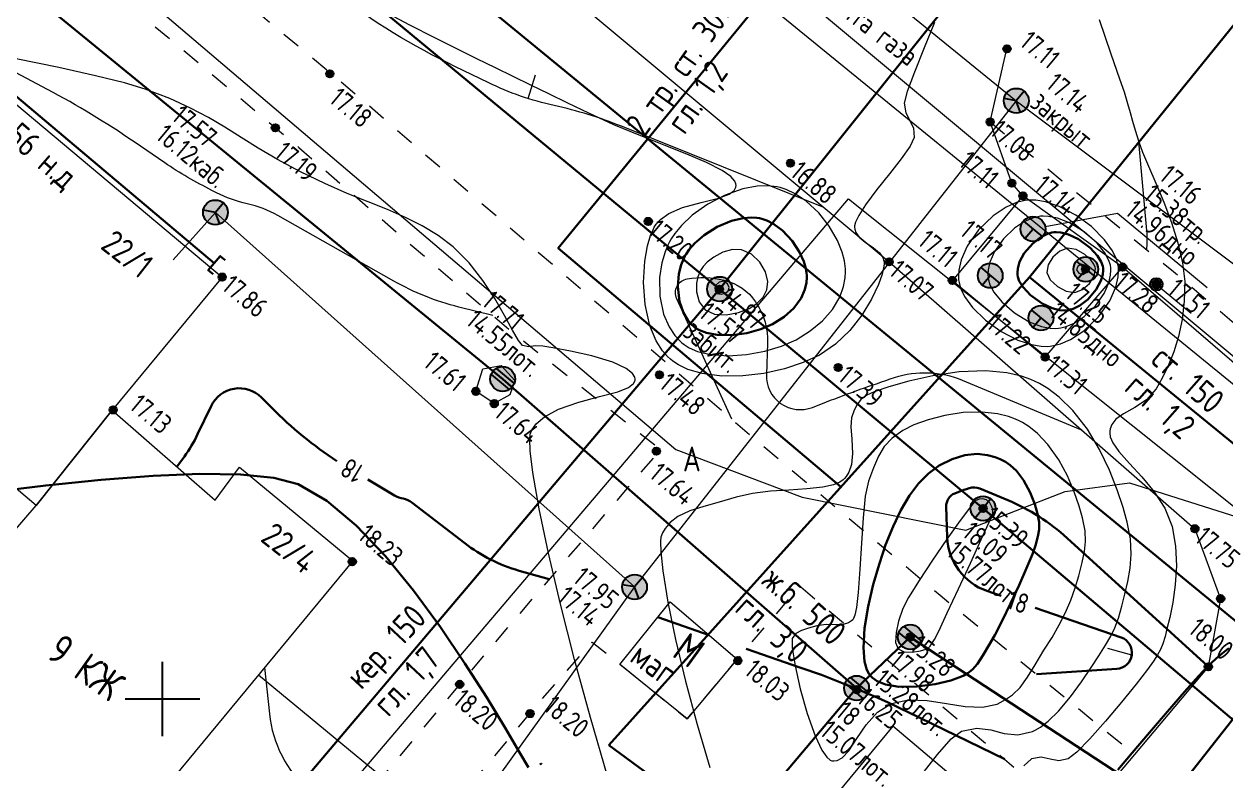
# Model space of a CAD drawing. Header units: metres. Extents: x 2491 to 4492, y 1184 to 2058.
# Drawn here: x 2736.45 to 2784.88, y 1753.64 to 1783.46 of the extents above; entities that cross this region are included whole.
import ezdxf
from ezdxf.enums import TextEntityAlignment as Align

# ---------------------------------------------------------------- set-up
doc = ezdxf.new("R2010")
doc.units = ezdxf.units.M
doc.linetypes.add('g5_01_5x1_5', pattern=[1.5, 0.75, -0.75])
for name, color, linetype, transparency in [('02_Сетка', 7, 'Continuous', 0.6), ('03_Здания и строения', 7, 'Continuous', 0.6), ('06_Инженерно-технические сооружения', 7, 'Continuous', 0.6), ('07_Объекты электропередачи', 7, 'Continuous', 0.6), ('10_Границы покрытий и угодий', 7, 'Continuous', 0.6), ('19_Горизонтали', 7, 'Continuous', 0.6), ('30_Канализация', 7, 'Continuous', 0.6), ('31_Водопровод', 7, 'Continuous', 0.6), ('32_Теплосеть', 7, 'Continuous', 0.6), ('33_Газопровод', 7, 'Continuous', 0.6), ('35_Телефон', 7, 'Continuous', 0.6), ('37_Кабель низкого напряжения', 7, 'Continuous', 0.6), ('38_Кабели высокого напряжения', 7, 'Continuous', 0.6), ('44_Крышки колодцев', 7, 'Continuous', 0.6), ('61_Отметки высоты поверхности', 7, 'Continuous', 0.6)]:
    doc.layers.add(name, color=color, linetype=linetype, transparency=transparency)
doc.layers.add('Сети_Горизонтали.Вспомогательные', color=1, linetype='Continuous', lineweight=9)
doc.layers.add('Сети_Горизонтали.Основные', color=1, linetype='Continuous', lineweight=30)
doc.styles.add('LIKE11', font='GOST_0.TTF')
doc.styles.add('LIKE14', font='GOST_0.TTF')
doc.styles.add('LIKE17', font='GOST_0.TTF')
doc.styles.add('LIKE32', font='GOST_0.TTF')
doc.styles.add('LIKE36', font='GOST_0.TTF')
doc.styles.add('Line_GUGK', font='GOST_0.TTF')
doc.styles.add('pragmai.shx', font='GOST_0.TTF')
doc.linetypes.add('g5_119_1', pattern='A,4,-1,[31,GUGK_2005.shx,S=0.1,R=0,X=0,Y=0],0.35,[31,GUGK_2005.shx,S=0.08,R=0,X=0,Y=0],3.3,[31,GUGK_2005.shx,S=0.08,R=180,X=0,Y=0],0.35,[31,GUGK_2005.shx,S=0.1,R=180,X=0,Y=0],-1', length=10)
doc.linetypes.add('g5_119_3', pattern='A,4,-1,[31,GUGK_2005.shx,S=0.1,R=0,X=0,Y=0],4,[31,GUGK_2005.shx,S=0.1,R=180,X=0,Y=0],-1', length=10)
doc.linetypes.add('g5_121_g', pattern='A,4,-0.4,["Г",Line_GUGK,S=1,R=0,X=0,Y=-0.5],-1.2,12', length=17.6)
doc.linetypes.add('g5_122_k', pattern='A,1,-1,1.5,-0.4,["К",Line_GUGK,S=1,R=0,X=0,Y=-0.5],-1.5,1.5,-1,4,-1,4,-1,3', length=20.9)
doc.linetypes.add('g5_122_kl', pattern='A,1,-1,1.5,-0.4,["Кл",Line_GUGK,S=1,R=0,X=0,Y=-0.5],-2.4,1.5,-1,4,-1,4,-1,3', length=21.8)
doc.linetypes.add('g5_122_t', pattern='A,1,-1,1.5,-0.4,["Т",Line_GUGK,S=1,R=0,X=0,Y=-0.5],-1.5,1.5,-1,4,-1,4,-1,3', length=20.9)
doc.linetypes.add('g5_122_v', pattern='A,1,-1,1.5,-0.4,["В",Line_GUGK,S=1,R=0,X=0,Y=-0.5],-1.5,1.5,-1,4,-1,4,-1,3', length=20.9)
doc.linetypes.add('g5_133_t', pattern='A,2,[27,GUGK_2005.shx,S=0.4,R=0,X=0,Y=0],2,-1,2,[27,GUGK_2005.shx,S=0.4,R=0,X=0,Y=0],2,-1,2,[27,GUGK_2005.shx,S=0.4,R=0,X=0,Y=0],2,-0.1,["V",Line_GUGK,S=1,R=0,X=0,Y=-0.5],-1', length=15.1)

# ---------------------------------------------------------------- blocks, each defined once
blk = doc.blocks.new('g5_012')
at = {"color": 92}
for points in [[(0, -1.5), (0, 1.5)], [(-1.5, 0), (1.5, 0)]]:
    blk.add_lwpolyline(points, dxfattribs=at)
blk = doc.blocks.new('g5_330')
blk.add_hatch(color=0).paths.add_polyline_path([(0.15, 0, 1), (-0.15, 0, 1)])
at = {"color": 0}
blk.add_circle((0, 0), 0.15, dxfattribs=at)
blk = doc.blocks.new('g5_117t')
h = blk.add_hatch(color=255)
h.paths.add_polyline_path([(-0.038, -0.038), (-0.461, -0.038, 0.367426), (-0.038, -0.461)])
h.paths.add_polyline_path([(0.037, -0.461, 0.367426), (0.461, -0.038), (0.037, -0.038)])
h.paths.add_polyline_path([(0.461, 0.037, 0.921954), (-0.461, 0.037)])
at = {"color": 0}
for points in [[(-0.5, 0), (0.5, 0)], [(0, -0.5), (0, 0)]]:
    blk.add_lwpolyline(points, dxfattribs=at)
blk.add_circle((0, 0), 0.5, dxfattribs=at)
blk = doc.blocks.new('g5_117sv')
h = blk.add_hatch(color=255)
h.paths.add_polyline_path([(-0.038, 0.461, 0.390634), (-0.463, 0, 0.11106), (-0.418, -0.198), (-0.038, 0.022)])
h.paths.add_polyline_path([(0.037, 0.022), (0.418, -0.198, 0.11106), (0.463, 0, 0.390634), (0.037, 0.461)])
h.paths.add_polyline_path([(-0.38, -0.263, 0.524447), (0.38, -0.263), (0, -0.043)])
at = {"color": 0}
for points in [[(0, 0.5), (0, 0)], [(0, 0), (-0.433, -0.25)], [(0.433, -0.25), (0, 0)]]:
    blk.add_lwpolyline(points, dxfattribs=at)
blk.add_circle((0, 0), 0.5, dxfattribs=at)
blk = doc.blocks.new('g5_106_1a')
h = blk.add_hatch(color=255)
edge = h.paths.add_edge_path()
edge.add_arc((0, 0), 0.212, 0, 360)
at = {"color": 0}
blk.add_circle((0, 0), 0.25, dxfattribs=at)
blk = doc.blocks.new('g5_117kl')
h = blk.add_hatch(color=255)
h.paths.add_polyline_path([(0.418, 0.198, 0.633652), (-0.418, 0.198)])
h.paths.add_polyline_path([(-0.446, 0.122, 0.067116), (-0.463, 0, 0.067116), (-0.446, -0.122), (0.446, -0.122, 0.067116), (0.463, 0, 0.067116), (0.446, 0.122)])
h.paths.add_polyline_path([(-0.418, -0.198, 0.633652), (0.418, -0.198)])
at = {"color": 0}
for p, q in [((-0.474, 0.16), (0.474, 0.16)), ((-0.474, -0.16), (0.474, -0.16))]:
    blk.add_line(p, q, dxfattribs=at)
blk.add_circle((0, 0), 0.5, dxfattribs=at)
blk = doc.blocks.new('g5_117kb')
h = blk.add_hatch(color=255)
h.paths.add_polyline_path([(0.037, 0.037), (0.461, 0.037, 0.367426), (0.037, 0.461)])
h.paths.add_polyline_path([(-0.038, 0.461, 0.367426), (-0.461, 0.037), (-0.038, 0.037)])
h.paths.add_polyline_path([(-0.038, -0.038), (-0.461, -0.038, 0.367426), (-0.038, -0.461)])
h.paths.add_polyline_path([(0.037, -0.461, 0.367426), (0.461, -0.038), (0.037, -0.038)])
at = {"color": 0}
for points in [[(0, 0.5), (0, -0.5)], [(-0.5, 0), (0.5, 0)]]:
    blk.add_lwpolyline(points, dxfattribs=at)
blk.add_circle((0, 0), 0.5, dxfattribs=at)
blk = doc.blocks.new('g5_121_7a')
at = {"color": 0, "lineweight": 30}
blk.add_lwpolyline([(0.25, 0.375), (0, 0.375), (0, -0.375), (0.25, -0.375)], dxfattribs=at)
blk = doc.blocks.new('g_scratch')
at = {"color": 0, "linetype": 'ByBlock', "lineweight": 15}
blk.add_line((0, 0), (1, 0), dxfattribs=at)

msp = doc.modelspace()

# ---------------------------------------------------------------- linework, layer by layer
at = {"color": 7, "linetype": 'Continuous', "lineweight": 5, "flags": 128}
msp.add_lwpolyline([(2784.113, 1772.838), (2780.503, 1775.822), (2777.591, 1775.292)], dxfattribs=at)
at = {"layer": '03_Здания и строения', "color": 7, "linetype": 'Continuous', "lineweight": 20, "flags": 128}
for points in [[(2704.441, 1791.67), (2711.926, 1800.561), (2744.432, 1773.266), (2739.996, 1767.897), (2736.946, 1764.061), (2704.441, 1791.67)], [(2739.996, 1767.897), (2744.157, 1764.27), (2745.133, 1765.61), (2749.7, 1761.829), (2737.32, 1746.849), (2728.429, 1754.167), (2736.946, 1764.061), (2739.996, 1767.897)], [(2765.189, 1757.861), (2763.171, 1755.468), (2760.461, 1757.659), (2762.48, 1760.182), (2765.189, 1757.861)]]:
    msp.add_lwpolyline(points, dxfattribs=at)
at = {"layer": '06_Инженерно-технические сооружения', "color": 7, "linetype": 'Continuous', "lineweight": 20, "flags": 128}
for points in [[(2776.696, 1776.54), (2773.853, 1773.132), (2777.592, 1770.042), (2780.714, 1773.671), (2776.696, 1776.54)], [(2754.656, 1768.663), (2754.937, 1769.575), (2755.679, 1769.699), (2756.225, 1769.099), (2756.018, 1768.518), (2755.396, 1768.166), (2754.656, 1768.663)]]:
    msp.add_lwpolyline(points, dxfattribs=at)
at = {"layer": '10_Границы покрытий и угодий', "color": 7, "linetype": 'Continuous', "lineweight": 20, "flags": 128}
for points in [[(2714.275, 1811.62), (2717.099, 1813.544), (2720.602, 1814.578), (2723.466, 1813.42), (2725.39, 1812.176), (2734.261, 1804.77), (2735.875, 1803.423), (2736.432, 1802.958), (2755.024, 1787.464), (2771.305, 1773.878), (2783.625, 1763.124), (2784.661, 1760.305), (2784.164, 1757.561), (2781.194, 1754.026), (2780.049, 1752.663), (2778.919, 1751.331), (2760.454, 1729.571)], [(2820.74, 1777.268), (2815.69, 1771.236), (2811.555, 1766.241), (2806.921, 1760.68), (2803.939, 1758.175), (2801.758, 1757.74), (2799.548, 1758.049), (2797.566, 1759.174), (2780.714, 1773.671), (2776.696, 1776.54), (2776.25, 1777.05), (2775.374, 1779.52), (2776.054, 1782.464)]]:
    msp.add_lwpolyline(points, dxfattribs=at)
at = {"layer": '10_Границы покрытий и угодий', "color": 7, "linetype": 'g5_01_5x1_5', "lineweight": 20, "flags": 128}
for points in [[(2699.588, 1789.851), (2698.454, 1790.988), (2713.516, 1807.784), (2721.138, 1800.797), (2729.916, 1793.229), (2738.392, 1786.18), (2747.528, 1778.483), (2755.993, 1771.153), (2762.09, 1766.32), (2755.085, 1758.147), (2742.131, 1742.663), (2737.32, 1746.849)], [(2735.875, 1803.423), (2730.44, 1797.005), (2739.353, 1789.381), (2749.5, 1780.909), (2757.777, 1773.748), (2765.764, 1766.854), (2773.356, 1760.444), (2781.194, 1754.026)], [(2775.374, 1779.52), (2782.759, 1773.49), (2789.895, 1767.436), (2797.968, 1760.953), (2799.227, 1760.199), (2801.133, 1759.737), (2803.036, 1759.78), (2804.506, 1760.364), (2806.149, 1762.072), (2807.49, 1763.629), (2812.232, 1769.532)], [(2758.17, 1728.812), (2744.037, 1740.332), (2757.29, 1756.218), (2759.337, 1758.553), (2760.461, 1757.659), (2763.171, 1755.468), (2765.189, 1757.861), (2767.718, 1760.81), (2778.919, 1751.331)]]:
    msp.add_lwpolyline(points, dxfattribs=at)
at = {"layer": '19_Горизонтали', "color": 32, "linetype": 'Continuous', "lineweight": 20, "flags": 128}
for points, elevation in [([(2768.678, 1776.07), (2760.522, 1779.342, 0.041157), (2757.814, 1780.177), (2757.814, 1780.177, -0.058853), (2755.146, 1781.104), (2753.841, 1781.738, -0.048156), (2748.959, 1784.719), (2746.799, 1786.343, 0.176344), (2743.695, 1787.288), (2741.971, 1787.195)], 17), ([(2755.344, 1771.715), (2753.964, 1772.059, -0.067753), (2751.346, 1773.105), (2746.681, 1775.748, 0.07518), (2745.448, 1776.22), (2745.448, 1776.22, -0.064383), (2744.202, 1776.666), (2744.016, 1776.761, -0.012392), (2743.051, 1777.285), (2743.051, 1777.285, -0.01963), (2742.121, 1777.869), (2740.888, 1778.714, 0.028265), (2737.395, 1780.827), (2732.057, 1783.657)], 17.5), ([(2781.69, 1774.363), (2781.703, 1774.625, 0.035012), (2781.691, 1775.149), (2781.36, 1778.718)], 17.5), ([(2764.963, 1767.546), (2762.748, 1772.396, -0.494524), (2763.175, 1773.197), (2763.175, 1773.197, -0.100009), (2764.639, 1773.142), (2764.692, 1773.129, -0.189213), (2765.915, 1772.274), (2765.955, 1772.212, -0.156692), (2766.409, 1770.608), (2766.363, 1769.334, 0.538236), (2768.214, 1768.016), (2768.779, 1768.234, -0.01238), (2771.522, 1769.217), (2771.522, 1769.217, -0.180742), (2774.25, 1769.112), (2779.077, 1767.094)], 17.5), ([(2746.144, 1757.526), (2746.337, 1755.665, 0.189734), (2747.94, 1752.573), (2749.375, 1751.322)], 18.5)]:
    msp.add_lwpolyline(points, format="xyb", dxfattribs=dict(at, elevation=elevation))
at = {"layer": '19_Горизонтали', "color": 32, "linetype": 'Continuous', "lineweight": 20, "elevation": 17.5, "flags": 128}
msp.add_lwpolyline([(2783.479, 1771.793), (2781.99, 1773.017)], dxfattribs=at)
at = {"layer": '19_Горизонтали', "color": 32, "linetype": 'Continuous', "lineweight": 30, "elevation": 18, "flags": 128}
for points in [[(2742.608, 1765.62), (2742.915, 1766.04, 0.04592), (2743.446, 1766.93), (2743.991, 1768.07, -0.518775), (2746.016, 1768.413), (2746.431, 1767.995, 0.052602), (2749.058, 1765.853, 0.052602)], [(2750.297, 1765.104), (2751.379, 1764.469, 0.084912), (2751.732, 1764.336), (2751.732, 1764.336, -0.116627), (2752.072, 1764.183), (2754.205, 1762.541, 0.094357), (2756.401, 1761.432), (2757.604, 1761.087)], [(2784.172, 1757.607), (2784.167, 1757.595, -0.511721), (2784.152, 1757.592), (2778.48, 1762.747, 0.085659), (2776.081, 1764.275), (2774.959, 1764.744, 0.180742), (2774.535, 1764.76), (2774.535, 1764.76, 0.012381), (2774.109, 1764.608), (2773.956, 1764.549, 0.319525), (2773.606, 1764.018), (2773.649, 1762.78, 0.309868), (2775.246, 1760.617), (2775.824, 1760.417)], [(2777.192, 1759.943), (2780.651, 1758.743, -0.818691), (2780.478, 1757.473), (2777.237, 1757.266)], [(2765.55, 1758.281), (2767.754, 1757.524, -0.030858), (2772.052, 1755.743), (2775.961, 1753.834)]]:
    msp.add_lwpolyline(points, format="xyb", dxfattribs=at)
msp.add_lwpolyline([(2761.98, 1759.557), (2764.056, 1758.832)], dxfattribs=at)
at = {"layer": '30_Канализация', "color": 12, "linetype": 'g5_122_k', "lineweight": 30, "flags": 128}
for points in [[(2743.888, 1789.809), (2764.476, 1772.782), (2783.276, 1796.282)], [(2737.757, 1741.009), (2743.686, 1748.206), (2764.476, 1772.782)], [(2764.476, 1772.782), (2775.089, 1763.94), (2793.718, 1748.179)]]:
    msp.add_lwpolyline(points, dxfattribs=at)
at = {"layer": '30_Канализация', "color": 42, "linetype": 'g5_122_kl', "lineweight": 30, "flags": 128}
for points in [[(2726.073, 1794.174), (2732.922, 1787.797), (2755.736, 1769.157), (2769.994, 1756.701), (2772.155, 1758.76), (2795.25, 1743.626), (2814.979, 1765.771), (2820.807, 1773.773), (2824.585, 1778.369)], [(2741.161, 1722.506), (2769.994, 1756.701)]]:
    msp.add_lwpolyline(points, dxfattribs=at)
at = {"layer": '31_Водопровод', "color": 94, "linetype": 'g5_122_v', "lineweight": 30, "flags": 128}
for points in [[(2737.541, 1798.574), (2787.082, 1757.912), (2795.798, 1768.466)], [(2736.852, 1742.862), (2760.797, 1724.454), (2787.082, 1757.912), (2824.086, 1727.743)]]:
    msp.add_lwpolyline(points, dxfattribs=at)
at = {"layer": '32_Теплосеть', "color": 5, "linetype": 'g5_122_t', "lineweight": 30, "flags": 128}
for points in [[(2769.36, 1764.807), (2757.973, 1774.436), (2770.327, 1789.519)], [(2786.118, 1784.582), (2776.955, 1773.257), (2760.01, 1754.403)], [(2776.955, 1773.257), (2789.958, 1762.65), (2795.087, 1769.253)], [(2760.01, 1754.403), (2769.815, 1747.189), (2778.863, 1740.114), (2775.237, 1735.389), (2780.682, 1731.286)]]:
    msp.add_lwpolyline(points, dxfattribs=at)
at = {"layer": '33_Газопровод', "color": 132, "linetype": 'g5_121_g', "lineweight": 30, "flags": 128}
msp.add_lwpolyline([(2712.557, 1800.437), (2744.117, 1773.828)], dxfattribs=at)
at = {"layer": '35_Телефон', "color": 6, "linetype": 'g5_133_t', "lineweight": 20, "flags": 128}
for points in [[(2753.139, 1799.328), (2776.428, 1780.372), (2761.047, 1760.776), (2744.165, 1775.872), (2742.455, 1773.963)], [(2776.428, 1780.372), (2801.634, 1761.456), (2806.416, 1761.238), (2816.677, 1773.758)], [(2761.047, 1760.776), (2743.138, 1735.814)]]:
    msp.add_lwpolyline(points, dxfattribs=at)
at = {"layer": '37_Кабель низкого напряжения', "color": 1, "linetype": 'g5_119_3', "lineweight": 20, "flags": 128}
for points in [[(2766.351, 1810.813), (2756.966, 1799.222), (2764.085, 1794.256), (2760.966, 1790.272), (2794.232, 1762.533), (2797.981, 1766.641)], [(2766.131, 1793.301), (2761.928, 1787.913), (2802.731, 1754.625), (2820.2, 1740.807)], [(2788.359, 1740.879), (2771.454, 1755.174), (2762.096, 1743.838), (2745.896, 1757.226)]]:
    msp.add_lwpolyline(points, dxfattribs=at)
at = {"layer": '38_Кабели высокого напряжения', "color": 1, "linetype": 'g5_119_1', "lineweight": 20, "flags": 128}
for points in [[(2698.913, 1803.596), (2702.304, 1803.692), (2707.086, 1805.81), (2711.33, 1806.604), (2717.48, 1804.803), (2762.71, 1766.322), (2767.796, 1764.394), (2774.393, 1763.071), (2778.401, 1764.621), (2780.991, 1764.98), (2785.604, 1763.505), (2823.33, 1732.825), (2825.582, 1735.453)], [(2741.551, 1730.113), (2743.78, 1732.574), (2743.594, 1734.709), (2738.347, 1739.538), (2769.667, 1776.417), (2823.278, 1733.604), (2825.341, 1736.066)]]:
    msp.add_lwpolyline(points, dxfattribs=at)
at = {"layer": 'Сети_Горизонтали.Вспомогательные', "color": 42, "linetype": 'Continuous', "lineweight": 9, "flags": 128}
for points, elevation in [([(2773.138, 1783.529), (2772.714, 1782.499), (2772.324, 1781.527), (2772.036, 1780.744), (2771.917, 1780.28), (2771.981, 1779.886), (2772.139, 1779.571), (2772.284, 1779.262), (2772.311, 1778.887), (2772.148, 1778.54), (2771.789, 1778.035), (2771.317, 1777.432), (2770.811, 1776.793), (2770.354, 1776.18), (2770.078, 1775.749), (2769.95, 1775.481), (2769.912, 1775.336), (2769.909, 1775.275), (2769.919, 1775.198), (2769.965, 1775.059), (2770.093, 1774.879), (2770.335, 1774.675), (2770.679, 1774.441), (2770.92, 1774.239), (2771.046, 1774.06), (2771.091, 1773.921), (2771.1, 1773.845), (2771.099, 1773.785), (2771.084, 1773.643), (2771.023, 1773.384), (2770.875, 1772.968), (2770.589, 1772.371), (2770.2, 1771.735), (2769.717, 1771.114), (2769.149, 1770.557), (2768.505, 1770.116), (2767.846, 1769.817), (2767.085, 1769.569), (2766.258, 1769.387), (2765.405, 1769.285), (2764.564, 1769.277), (2763.772, 1769.377), (2763.201, 1769.545), (2762.822, 1769.726), (2762.597, 1769.875), (2762.493, 1769.958), (2762.382, 1770.061), (2762.181, 1770.292), (2761.926, 1770.693), (2761.671, 1771.308), (2761.48, 1772.161), (2761.415, 1773.048), (2761.464, 1773.905), (2761.576, 1774.527), (2761.696, 1774.936), (2761.793, 1775.172), (2761.845, 1775.278), (2761.915, 1775.392), (2762.091, 1775.593), (2762.431, 1775.835), (2762.982, 1776.07), (2763.732, 1776.274), (2764.428, 1776.443), (2764.859, 1776.601), (2765.065, 1776.756), (2765.131, 1776.886), (2765.139, 1776.96), (2765.132, 1777.018), (2765.084, 1777.136), (2764.927, 1777.315), (2764.579, 1777.56), (2763.953, 1777.881), (2763.156, 1778.221), (2762.237, 1778.586), (2761.241, 1778.979), (2760.214, 1779.406), (2759.202, 1779.871), (2758.366, 1780.28), (2757.596, 1780.653), (2756.869, 1781.003), (2756.159, 1781.346), (2755.442, 1781.693), (2754.692, 1782.06), (2753.885, 1782.46), (2752.997, 1782.906), (2752.001, 1783.412), (2751.138, 1783.876)], 17), ([(2779.761, 1783.651), (2780.243, 1782.265), (2780.593, 1781.256), (2780.769, 1780.733), (2780.907, 1780.266), (2781.014, 1779.894), (2781.11, 1779.555), (2781.218, 1779.184), (2781.36, 1778.718), (2781.517, 1778.299), (2781.758, 1777.731), (2782.053, 1777.048), (2782.369, 1776.284), (2782.675, 1775.472), (2782.939, 1774.646), (2783.129, 1773.841), (2783.213, 1773.089), (2783.197, 1772.298), (2783.109, 1771.56), (2782.963, 1770.878), (2782.772, 1770.254), (2782.55, 1769.692), (2782.311, 1769.194), (2782.069, 1768.764), (2781.67, 1768.313), (2781.199, 1768.009), (2780.741, 1767.758), (2780.44, 1767.536), (2780.28, 1767.325), (2780.215, 1767.153), (2780.197, 1767.055), (2780.194, 1766.982), (2780.217, 1766.829), (2780.321, 1766.587), (2780.565, 1766.238), (2780.991, 1765.755), (2781.486, 1765.216), (2781.984, 1764.615), (2782.413, 1763.949), (2782.708, 1763.212), (2782.848, 1762.422), (2782.88, 1761.626), (2782.832, 1760.859), (2782.734, 1760.155), (2782.613, 1759.552), (2782.5, 1759.084), (2782.421, 1758.786), (2782.335, 1758.489), (2782.242, 1758.261), (2782.122, 1758.045), (2781.954, 1757.782), (2781.709, 1757.448), (2781.252, 1756.866), (2780.662, 1756.138), (2780.016, 1755.369), (2779.392, 1754.661), (2778.867, 1754.119), (2778.52, 1753.845), (2778.138, 1753.774), (2777.787, 1753.842), (2777.433, 1753.913), (2777.039, 1753.854), (2776.736, 1753.565)], 17.5), ([(2759.964, 1753.149), (2759.27, 1755.514), (2758.63, 1757.851), (2758.061, 1760.083), (2757.579, 1762.134), (2757.203, 1763.929), (2756.948, 1765.389), (2756.842, 1766.266), (2756.827, 1766.728), (2756.849, 1766.933), (2756.87, 1767.004), (2756.929, 1767.126), (2757.089, 1767.35), (2757.417, 1767.636), (2757.979, 1767.94), (2758.798, 1768.225), (2759.634, 1768.447), (2760.372, 1768.647), (2760.811, 1768.821), (2761.013, 1768.974), (2761.072, 1769.092), (2761.077, 1769.157), (2761.061, 1769.234), (2760.97, 1769.382), (2760.705, 1769.588), (2760.169, 1769.833), (2759.332, 1770.089), (2758.469, 1770.286), (2757.753, 1770.419), (2757.357, 1770.487), (2757.049, 1770.489), (2756.795, 1770.45), (2756.531, 1770.511), (2756.369, 1770.709), (2756.129, 1771.129), (2755.812, 1771.712), (2755.415, 1772.399), (2754.939, 1773.129), (2754.382, 1773.844), (2753.743, 1774.483), (2753.135, 1774.946), (2752.494, 1775.333), (2751.815, 1775.671), (2751.09, 1775.984), (2750.312, 1776.299), (2749.475, 1776.64), (2748.572, 1777.034), (2747.595, 1777.507), (2746.669, 1778.005), (2745.887, 1778.466), (2745.197, 1778.897), (2744.548, 1779.304), (2743.888, 1779.696), (2743.165, 1780.078), (2742.329, 1780.458), (2741.327, 1780.844), (2740.502, 1781.091), (2739.325, 1781.382), (2737.853, 1781.709), (2736.141, 1782.063)], 17.5), ([(2772.582, 1753.17), (2773.255, 1754.025), (2773.811, 1754.654), (2774.221, 1754.97), (2774.839, 1755.09), (2775.4, 1755.015), (2775.939, 1754.878), (2776.49, 1754.813), (2777.087, 1754.952), (2777.087, 1754.952), (2777.193, 1755.003), (2777.404, 1755.131), (2777.718, 1755.373), (2778.128, 1755.773), (2778.615, 1756.35), (2779.058, 1756.955), (2779.441, 1757.527), (2779.749, 1758.003), (2780.027, 1758.435), (2780.238, 1758.792), (2780.404, 1759.133), (2780.545, 1759.519), (2780.683, 1760.008), (2780.807, 1760.488), (2780.926, 1760.993), (2781.017, 1761.53), (2781.059, 1762.105), (2781.027, 1762.721), (2780.901, 1763.385), (2780.733, 1763.978), (2780.496, 1764.694), (2780.181, 1765.488), (2779.782, 1766.315), (2779.291, 1767.131), (2778.701, 1767.891), (2778.152, 1768.429), (2777.693, 1768.776), (2777.363, 1768.975), (2777.191, 1769.064), (2777.014, 1769.145), (2776.641, 1769.278), (2776.045, 1769.413), (2775.203, 1769.487), (2774.121, 1769.445), (2773.066, 1769.293), (2772.102, 1769.078), (2771.294, 1768.845), (2770.706, 1768.638), (2770.401, 1768.504), (2770.17, 1768.332), (2770.017, 1768.135), (2769.903, 1767.897), (2769.793, 1767.6), (2769.759, 1767.237), (2769.798, 1766.729), (2769.825, 1766.157), (2769.783, 1765.707), (2769.685, 1765.402), (2769.579, 1765.223), (2769.512, 1765.143), (2769.456, 1765.091), (2769.32, 1765), (2769.061, 1764.893), (2768.629, 1764.797), (2767.983, 1764.727), (2767.265, 1764.684), (2766.521, 1764.635), (2765.798, 1764.548), (2765.145, 1764.393), (2764.463, 1764.189), (2763.834, 1764.019), (2763.274, 1763.842), (2762.794, 1763.616), (2762.478, 1763.372), (2762.285, 1763.138), (2762.179, 1762.953), (2762.133, 1762.851), (2762.114, 1762.788), (2762.093, 1762.604), (2762.103, 1762.193), (2762.187, 1761.423), (2762.396, 1760.163), (2762.705, 1758.654), (2763.1, 1756.983), (2763.565, 1755.237), (2764.084, 1753.501)], 17)]:
    msp.add_lwpolyline(points, dxfattribs=dict(at, elevation=elevation))
for points, elevation in [([(2762.463, 1774.691), (2762.395, 1774.557), (2762.279, 1774.281), (2762.147, 1773.846), (2762.053, 1773.246), (2762.065, 1772.492), (2762.221, 1771.774), (2762.448, 1771.256), (2762.678, 1770.913), (2762.859, 1770.712), (2762.958, 1770.621), (2763.049, 1770.549), (2763.248, 1770.421), (2763.589, 1770.272), (2764.104, 1770.146), (2764.815, 1770.094), (2765.559, 1770.143), (2766.293, 1770.278), (2766.974, 1770.483), (2767.556, 1770.742), (2768.128, 1771.095), (2768.621, 1771.499), (2769.023, 1771.953), (2769.319, 1772.455), (2769.471, 1772.89), (2769.531, 1773.234), (2769.544, 1773.473), (2769.541, 1773.594), (2769.534, 1773.701), (2769.502, 1773.921), (2769.414, 1774.264), (2769.228, 1774.734), (2768.896, 1775.316), (2768.47, 1775.859), (2767.965, 1776.328), (2767.517, 1776.626), (2767.16, 1776.792), (2766.915, 1776.871), (2766.79, 1776.9), (2766.663, 1776.922), (2766.4, 1776.945), (2765.987, 1776.93), (2765.416, 1776.824), (2764.694, 1776.571), (2764, 1776.208), (2763.371, 1775.757), (2762.941, 1775.35), (2762.674, 1775.026), (2762.526, 1774.803), (2762.463, 1774.691)], 16.5), ([(2780.542, 1773.661), (2780.525, 1773.77), (2780.462, 1773.991), (2780.303, 1774.327), (2779.987, 1774.773), (2779.459, 1775.301), (2778.832, 1775.76), (2778.154, 1776.114), (2777.61, 1776.297), (2777.217, 1776.363), (2776.969, 1776.369), (2776.85, 1776.36), (2776.713, 1776.339), (2776.437, 1776.266), (2776.025, 1776.086), (2775.497, 1775.738), (2774.908, 1775.17), (2774.446, 1774.51), (2774.201, 1773.956), (2774.108, 1773.545), (2774.095, 1773.281), (2774.104, 1773.153), (2774.122, 1773.045), (2774.186, 1772.824), (2774.345, 1772.488), (2774.662, 1772.045), (2775.19, 1771.524), (2775.816, 1771.071), (2776.492, 1770.724), (2777.035, 1770.545), (2777.428, 1770.48), (2777.676, 1770.475), (2777.795, 1770.485), (2777.932, 1770.506), (2778.207, 1770.578), (2778.619, 1770.755), (2779.146, 1771.1), (2779.734, 1771.662), (2780.197, 1772.315), (2780.442, 1772.864), (2780.537, 1773.272), (2780.551, 1773.534), (2780.542, 1773.661)], 17), ([(2780.234, 1773.644), (2780.218, 1773.741), (2780.156, 1773.94), (2779.997, 1774.241), (2779.683, 1774.637), (2779.168, 1775.087), (2778.575, 1775.447), (2778.086, 1775.64), (2777.73, 1775.714), (2777.505, 1775.724), (2777.399, 1775.716), (2777.293, 1775.7), (2777.082, 1775.644), (2776.765, 1775.506), (2776.36, 1775.239), (2775.908, 1774.802), (2775.553, 1774.295), (2775.365, 1773.87), (2775.293, 1773.555), (2775.283, 1773.352), (2775.29, 1773.254), (2775.307, 1773.156), (2775.369, 1772.958), (2775.529, 1772.657), (2775.843, 1772.265), (2776.357, 1771.82), (2776.949, 1771.466), (2777.438, 1771.278), (2777.793, 1771.206), (2778.017, 1771.197), (2778.124, 1771.205), (2778.229, 1771.221), (2778.441, 1771.276), (2778.757, 1771.413), (2779.161, 1771.677), (2779.613, 1772.109), (2779.969, 1772.61), (2780.157, 1773.032), (2780.23, 1773.345), (2780.241, 1773.546), (2780.234, 1773.644)], 16.5), ([(2763.697, 1773.516), (2763.659, 1773.438), (2763.598, 1773.275), (2763.545, 1773.017), (2763.543, 1772.668), (2763.654, 1772.264), (2763.888, 1771.947), (2764.265, 1771.776), (2764.746, 1771.749), (2765.241, 1771.833), (2765.66, 1771.994), (2765.979, 1772.205), (2766.225, 1772.461), (2766.379, 1772.757), (2766.425, 1773.093), (2766.329, 1773.475), (2766.098, 1773.864), (2765.765, 1774.186), (2765.364, 1774.367), (2765.001, 1774.372), (2764.612, 1774.264), (2764.238, 1774.068), (2763.977, 1773.866), (2763.817, 1773.695), (2763.732, 1773.576), (2763.697, 1773.516)], 15.5), ([(2779.617, 1773.609), (2779.606, 1773.667), (2779.559, 1773.786), (2779.434, 1773.963), (2779.196, 1774.18), (2778.84, 1774.374), (2778.496, 1774.428), (2778.185, 1774.31), (2777.907, 1774.067), (2777.715, 1773.762), (2777.663, 1773.455), (2777.799, 1773.16), (2778.084, 1772.888), (2778.439, 1772.697), (2778.783, 1772.645), (2779.094, 1772.762), (2779.372, 1773.002), (2779.563, 1773.304), (2779.617, 1773.609)], 15.5), ([(2779.309, 1773.592), (2779.302, 1773.617), (2779.265, 1773.671), (2779.173, 1773.744), (2779.045, 1773.785), (2778.91, 1773.697), (2778.849, 1773.555), (2778.951, 1773.425), (2779.113, 1773.365), (2779.247, 1773.452), (2779.309, 1773.592)], 15), ([(2764.314, 1772.928), (2764.3, 1772.897), (2764.284, 1772.828), (2764.291, 1772.722), (2764.352, 1772.61), (2764.532, 1772.575), (2764.711, 1772.62), (2764.819, 1772.718), (2764.866, 1772.843), (2764.8, 1772.992), (2764.651, 1773.101), (2764.46, 1773.06), (2764.314, 1772.928)], 15), ([(2775.655, 1756.058), (2775.778, 1756.116), (2775.999, 1756.237), (2776.279, 1756.432), (2776.579, 1756.721), (2776.886, 1757.141), (2777.185, 1757.638), (2777.544, 1758.224), (2777.87, 1758.746), (2778.157, 1759.255), (2778.408, 1759.755), (2778.622, 1760.249), (2778.801, 1760.74), (2778.944, 1761.231), (2779.08, 1761.76), (2779.178, 1762.202), (2779.222, 1762.612), (2779.199, 1763.045), (2779.095, 1763.557), (2778.958, 1764.032), (2778.759, 1764.612), (2778.488, 1765.25), (2778.138, 1765.901), (2777.702, 1766.519), (2777.285, 1766.958), (2776.931, 1767.24), (2776.673, 1767.4), (2776.538, 1767.471), (2776.4, 1767.535), (2776.114, 1767.641), (2775.67, 1767.754), (2775.06, 1767.825), (2774.293, 1767.806), (2773.555, 1767.694), (2772.88, 1767.517), (2772.303, 1767.305), (2771.86, 1767.085), (2771.424, 1766.776), (2771.111, 1766.435), (2770.878, 1766.044), (2770.682, 1765.584), (2770.479, 1765.035), (2770.346, 1764.431), (2770.254, 1763.558), (2770.186, 1762.539), (2770.127, 1761.497), (2770.061, 1760.555), (2769.992, 1759.955), (2769.925, 1759.636), (2769.872, 1759.5), (2769.842, 1759.458), (2769.786, 1759.406), (2769.664, 1759.329), (2769.46, 1759.267), (2769.159, 1759.25), (2768.767, 1759.261), (2768.394, 1759.21), (2768.061, 1759.113), (2767.774, 1759.027), (2767.547, 1758.904), (2767.395, 1758.699), (2767.398, 1758.326), (2767.516, 1757.603), (2767.724, 1756.675), (2768, 1755.684), (2768.319, 1754.775), (2768.591, 1754.203), (2768.795, 1753.913), (2768.93, 1753.803), (2768.996, 1753.776), (2769.071, 1753.764), (2769.214, 1753.781), (2769.417, 1753.894), (2769.676, 1754.177), (2770.008, 1754.669), (2770.382, 1755.218), (2770.835, 1755.725), (2771.404, 1756.086), (2772.088, 1756.227), (2772.838, 1756.198), (2773.611, 1756.084), (2774.367, 1755.966), (2775.062, 1755.93), (2775.655, 1756.058)], 16.5), ([(2772.791, 1758.272), (2772.827, 1758.29), (2772.889, 1758.328), (2772.959, 1758.392), (2773.032, 1758.497), (2773.134, 1758.665), (2773.302, 1759), (2773.649, 1759.731), (2774.1, 1760.698), (2774.581, 1761.737), (2775.019, 1762.688), (2775.339, 1763.388), (2775.467, 1763.676), (2775.486, 1763.79), (2775.481, 1763.903), (2775.444, 1764.013), (2775.362, 1764.166), (2775.232, 1764.284), (2775.08, 1764.329), (2774.93, 1764.315), (2774.776, 1764.247), (2774.577, 1764.012), (2774.17, 1763.461), (2773.635, 1762.706), (2773.055, 1761.861), (2772.51, 1761.037), (2772.081, 1760.347), (2771.851, 1759.903), (2771.688, 1759.405), (2771.584, 1758.937), (2771.567, 1758.545), (2771.665, 1758.279), (2771.908, 1758.16), (2772.239, 1758.149), (2772.565, 1758.201), (2772.791, 1758.272)], 15.5)]:
    msp.add_lwpolyline(points, close=True, dxfattribs=dict(at, elevation=elevation))
at = {"layer": 'Сети_Горизонтали.Основные', "color": 40, "linetype": 'Continuous', "lineweight": 30, "elevation": 16, "flags": 128}
for points in [[(2763.08, 1774.103), (2763.024, 1773.992), (2762.931, 1773.76), (2762.835, 1773.395), (2762.787, 1772.892), (2762.857, 1772.277), (2763.016, 1771.827), (2763.194, 1771.531), (2763.341, 1771.361), (2763.423, 1771.284), (2763.497, 1771.226), (2763.661, 1771.126), (2763.945, 1771.015), (2764.376, 1770.934), (2764.966, 1770.928), (2765.566, 1771.01), (2766.13, 1771.162), (2766.608, 1771.368), (2767.077, 1771.666), (2767.465, 1772.014), (2767.757, 1772.412), (2767.909, 1772.763), (2767.97, 1773.046), (2767.984, 1773.243), (2767.983, 1773.344), (2767.976, 1773.43), (2767.948, 1773.609), (2767.868, 1773.888), (2767.697, 1774.269), (2767.396, 1774.729), (2767.013, 1775.137), (2766.661, 1775.397), (2766.376, 1775.542), (2766.178, 1775.61), (2766.077, 1775.634), (2765.974, 1775.651), (2765.76, 1775.666), (2765.423, 1775.642), (2764.958, 1775.532), (2764.381, 1775.289), (2763.848, 1774.952), (2763.481, 1774.633), (2763.254, 1774.373), (2763.131, 1774.194), (2763.08, 1774.103)], [(2779.925, 1773.627), (2779.911, 1773.708), (2779.853, 1773.875), (2779.703, 1774.127), (2779.407, 1774.451), (2778.938, 1774.794), (2778.529, 1774.986), (2778.227, 1775.064), (2778.037, 1775.078), (2777.947, 1775.072), (2777.859, 1775.058), (2777.682, 1775.006), (2777.419, 1774.876), (2777.09, 1774.625), (2776.749, 1774.226), (2776.56, 1773.874), (2776.485, 1773.608), (2776.471, 1773.437), (2776.476, 1773.354), (2776.491, 1773.273), (2776.55, 1773.106), (2776.701, 1772.855), (2776.996, 1772.535), (2777.465, 1772.197), (2777.873, 1772.008), (2778.174, 1771.932), (2778.364, 1771.919), (2778.454, 1771.925), (2778.542, 1771.939), (2778.719, 1771.99), (2778.982, 1772.119), (2779.31, 1772.367), (2779.651, 1772.761), (2779.84, 1773.111), (2779.916, 1773.375), (2779.93, 1773.545), (2779.925, 1773.627)], [(2774.223, 1757.165), (2774.313, 1757.208), (2774.471, 1757.299), (2774.663, 1757.447), (2774.863, 1757.676), (2775.081, 1758.02), (2775.339, 1758.444), (2775.564, 1758.835), (2775.863, 1759.418), (2776.201, 1760.115), (2776.541, 1760.846), (2776.846, 1761.532), (2777.08, 1762.094), (2777.205, 1762.454), (2777.296, 1762.808), (2777.35, 1763.099), (2777.352, 1763.387), (2777.288, 1763.73), (2777.174, 1764.112), (2776.988, 1764.587), (2776.719, 1765.086), (2776.436, 1765.456), (2776.181, 1765.692), (2775.988, 1765.822), (2775.885, 1765.878), (2775.78, 1765.927), (2775.572, 1766.009), (2775.264, 1766.094), (2774.858, 1766.139), (2774.353, 1766.09), (2773.842, 1765.929), (2773.318, 1765.666), (2772.889, 1765.356), (2772.492, 1764.952), (2772.123, 1764.457), (2771.781, 1763.875), (2771.462, 1763.211), (2771.165, 1762.469), (2770.912, 1761.728), (2770.668, 1760.882), (2770.459, 1759.991), (2770.316, 1759.117), (2770.266, 1758.318), (2770.313, 1757.774), (2770.408, 1757.442), (2770.504, 1757.263), (2770.562, 1757.189), (2770.639, 1757.112), (2770.823, 1756.983), (2771.16, 1756.847), (2771.693, 1756.759), (2772.429, 1756.766), (2773.157, 1756.865), (2773.785, 1757.013), (2774.223, 1757.165)]]:
    msp.add_lwpolyline(points, close=True, dxfattribs=at)
at = {"layer": 'Сети_Горизонтали.Основные', "color": 40, "linetype": 'Continuous', "lineweight": 30, "elevation": 18, "flags": 128}
for points in [[(2756.78, 1753.497), (2756.402, 1754.137), (2755.831, 1755.105), (2755.093, 1756.319), (2754.216, 1757.698), (2753.226, 1759.162), (2752.148, 1760.629), (2751.01, 1762.019), (2749.837, 1763.252), (2748.656, 1764.245), (2747.493, 1764.918), (2746.512, 1765.182), (2745.177, 1765.316), (2743.54, 1765.337), (2741.652, 1765.259), (2739.564, 1765.098), (2737.327, 1764.87), (2734.993, 1764.591)], [(2784.997, 1758.307), (2784.595, 1757.99), (2784.172, 1757.607), (2783.786, 1757.196), (2783.212, 1756.55), (2782.525, 1755.758), (2781.797, 1754.91), (2781.103, 1754.095), (2780.515, 1753.402)], [(2757.307, 1753.633), (2757.299, 1753.648), (2757.276, 1753.647), (2757.232, 1753.617)]]:
    msp.add_lwpolyline(points, dxfattribs=at)

# ---------------------------------------------------------------- block references
at = {"layer": '02_Сетка', "color": 92, "linetype": 'Continuous', "lineweight": 15, "ltscale": 0.5}
msp.add_blockref('g5_012', (2742.029, 1756.265), dxfattribs=at)
at = {"layer": '07_Объекты электропередачи', "color": 7, "linetype": 'Continuous', "lineweight": 20, "rotation": 320.2244407250127}
msp.add_blockref('g5_106_1a', (2782.071, 1772.975, 17.514), dxfattribs=at)
at = {"layer": '19_Горизонтали', "color": 32, "linetype": 'Continuous', "lineweight": -3}
for p, rotation in [((2756.766, 1780.458, 17), 72.85584519715265), ((2781.082, 1758.028, 18), 164.3999758880523)]:
    msp.add_blockref('g_scratch', p, dxfattribs=dict(at, rotation=rotation))
at = {"layer": '33_Газопровод', "color": 7, "linetype": 'Continuous', "lineweight": 20, "rotation": 319.8650366256289}
msp.add_blockref('g5_121_7a', (2744.117, 1773.828, 17.818), dxfattribs=at)
at = {"layer": '44_Крышки колодцев', "color": 7, "linetype": 'Continuous', "lineweight": 20}
for name, p, rotation in [('g5_117sv', (2776.428, 1780.372, 17.141), 320.2655211251469), ('g5_117sv', (2744.165, 1775.872, 17.571), 320.2244407250127), ('g5_117t', (2777.099, 1775.203, 17.165), 320.2244407250127), ('g5_117t', (2779.23, 1773.581, 17.247), 320.2244407250127), ('g5_117t', (2775.378, 1773.327, 17.172), 320.2244407250127), ('g5_117kb', (2764.476, 1772.782, 17.574), 320.2244407250127), ('g5_117t', (2777.421, 1771.618, 17.216), 320.2244407250127), ('g5_117kl', (2755.736, 1769.157, 17.709), 320.2244407250127), ('g5_117kb', (2775.089, 1763.94, 18.092), 320.2244407250127), ('g5_117sv', (2761.047, 1760.776, 17.952), 320.2655211251469), ('g5_117kl', (2772.155, 1758.76, 17.979), 320.2244407250127), ('g5_117kl', (2769.994, 1756.701, 18.003), 320.2244407250127)]:
    msp.add_blockref(name, p, dxfattribs=dict(at, rotation=rotation))
at = {"layer": '61_Отметки высоты поверхности', "color": 7, "linetype": 'Continuous', "lineweight": 20}
for p, rotation in [((2776.054, 1782.464, 17.11), 320.2244407250127), ((2748.77, 1781.46), 320.1837874390728), ((2775.374, 1779.52, 17.075), 320.2244407250127), ((2746.578, 1779.283), 320.1837874390728), ((2767.329, 1777.858, 16.878), 320.2244407250127), ((2776.25, 1777.05, 17.113), 320.2244407250127), ((2776.696, 1776.54, 17.14), 320.2244407250127), ((2761.602, 1775.51, 17.197), 320.2244407250127), ((2771.305, 1773.878, 17.066), 320.2244407250127), ((2779.214, 1773.586, 14.846), 320.2244407250127), ((2780.714, 1773.671, 17.279), 320.2244407250127), ((2744.432, 1773.266, 17.859), 320.2244407250127), ((2773.853, 1773.132, 17.106), 320.2244407250127), ((2764.47, 1772.779, 14.873), 320.2244407250127), ((2777.592, 1770.042, 17.307), 320.2244407250127), ((2762.051, 1769.327, 17.476), 320.2244407250127), ((2769.252, 1769.622, 17.394), 320.2244407250127), ((2754.656, 1768.663, 17.612), 320.2244407250127), ((2740.044, 1767.913), 320.1837874390728), ((2755.396, 1768.166, 17.64), 320.2244407250127), ((2761.93, 1766.252), 320.1837874390728), ((2775.091, 1763.94, 15.392), 320.2244407250127), ((2783.625, 1763.124, 17.754), 320.2244407250127), ((2749.677, 1761.798), 320.1837874390728), ((2784.661, 1760.305, 17.942), 320.2244407250127), ((2772.155, 1758.763, 15.278), 320.2244407250127), ((2765.207, 1757.806), 320.1837874390728), ((2784.164, 1757.561, 18.001), 320.2244407250127), ((2754.003, 1756.854), 320.1837874390728), ((2770.006, 1756.639, 16.252), 320.2244407250127), ((2756.838, 1755.675), 320.1837874390728)]:
    msp.add_blockref('g5_330', p, dxfattribs=dict(at, rotation=rotation))

# ---------------------------------------------------------------- texts
at = {"color": 7, "linetype": 'Continuous', "lineweight": 15, "ltscale": 0.5, "style": 'LIKE11'}
for s, rotation, p in [('17.14', 320.2655, (2777.569, 1780.944)), ('закрыт', 320.2655, (2776.93, 1780.175)), ('17.57', 320.2244, (2742.343, 1779.646)), ('16.12каб.', 320.2244, (2741.703, 1778.877)), ('17.16', 320.2244, (2782.13, 1777.236)), ('15.38тр.', 320.2244, (2781.49, 1776.467)), ('14.96дно', 320.2244, (2780.759, 1775.83)), ('17.17', 320.2244, (2774.096, 1775.016)), ('17.25', 320.2244, (2778.334, 1772.505)), ('17.71', 320.2244, (2754.84, 1772.175)), ('14.55лот.', 320.2244, (2754.2, 1771.407)), ('17.57', 320.2244, (2763.581, 1771.706)), ('14.85дно', 320.2244, (2777.695, 1771.737)), ('забит.', 320.2244, (2762.941, 1770.937)), ('17.22', 320.2244, (2775.17, 1771.271)), ('18.09', 320.2244, (2774.193, 1762.864)), ('15.77лот', 320.2244, (2773.554, 1762.096)), ('17.95', 320.2655, (2758.509, 1761.029)), ('17.14', 320.2655, (2757.87, 1760.26)), ('17.98', 320.2244, (2771.26, 1757.684)), ('15.28лот.', 320.2244, (2770.62, 1756.916)), ('18', 320.2244, (2769.098, 1755.625)), ('15.07лот.', 320.2244, (2768.458, 1754.856))]:
    msp.add_text(s, height=0.8, rotation=rotation, dxfattribs=at).set_placement(p)
at = {"layer": '03_Здания и строения', "color": 7, "linetype": 'Continuous', "lineweight": 15}
for s, height, rotation, style, p in [('22/1', 1, 321.9548, 'LIKE36', (2739.485, 1774.446)), ('22/4', 1, 321.9548, 'LIKE36', (2745.929, 1762.654)), ('9 КЖ', 1.2, 324.625, 'LIKE14', (2737.298, 1757.97)), ('М', 1.2, 324.1028, 'LIKE14', (2762.506, 1758.02)), ('маг', 1, 324.1028, 'LIKE11', (2760.801, 1757.817))]:
    msp.add_text(s, height=height, rotation=rotation, dxfattribs=dict(at, style=style)).set_placement(p)
at = {"layer": '07_Объекты электропередачи', "color": 7, "linetype": 'Continuous', "lineweight": 15, "ltscale": 0.5, "style": 'LIKE11'}
msp.add_text('17.51', height=0.8, rotation=320.2244, dxfattribs=at).set_placement((2782.455, 1772.655))
at = {"layer": '10_Границы покрытий и угодий', "color": 7, "linetype": 'Continuous', "lineweight": 15, "style": 'LIKE11'}
msp.add_text('А', height=1, dxfattribs=at).set_placement((2762.996, 1765.435))
at = {"layer": '19_Горизонтали', "color": 32, "linetype": 'Continuous', "lineweight": 15, "style": 'pragmai.shx'}
for rotation, p in [(148.8749, (2749.673, 1765.471, 18)), (340.8758, (2776.508, 1760.18, 18))]:
    msp.add_text('18', height=0.8, rotation=rotation, dxfattribs=at).set_placement(p, align=Align.MIDDLE_CENTER)
at = {"layer": '30_Канализация', "color": 42, "linetype": 'Continuous', "lineweight": 15, "style": 'LIKE32'}
for s, p in [('ж.б. 500', (2766.114, 1760.936)), ('гл. 3,0', (2765.037, 1759.825))]:
    msp.add_text(s, height=1, rotation=318.114, dxfattribs=at).set_placement(p)
at = {"layer": '30_Канализация', "color": 12, "linetype": 'Continuous', "lineweight": 15, "style": 'LIKE32'}
for s, p in [('кер. 150', (2750.041, 1756.596)), ('гл. 1,7', (2751.129, 1755.496))]:
    msp.add_text(s, height=1, rotation=46.9063, dxfattribs=at).set_placement(p)
at = {"layer": '32_Теплосеть', "color": 5, "linetype": 'Continuous', "lineweight": 15, "style": 'LIKE32'}
for s, rotation, p in [('2 тр. ст. 300', 54.6839, (2761.439, 1778.858)), ('гл. 1,2', 54.6839, (2763.061, 1778.961)), ('ст. 150', 318.6285, (2781.795, 1769.847)), ('гл. 1,2', 318.6285, (2780.729, 1768.726))]:
    msp.add_text(s, height=1, rotation=rotation, dxfattribs=at).set_placement(p)
at = {"layer": '33_Газопровод', "color": 132, "linetype": 'Continuous', "lineweight": 15, "style": 'LIKE32'}
msp.add_text('ст. 56 н.д', height=1, rotation=318.9909, dxfattribs=at).set_placement((2734.37, 1779.939))
at = {"layer": '37_Кабель низкого напряжения', "color": 1, "linetype": 'Continuous', "lineweight": 15, "style": 'LIKE32'}
msp.add_text('защита газа', height=0.8, rotation=322.4663, dxfattribs=at).set_placement((2768.08, 1784.799))
at = {"layer": '61_Отметки высоты поверхности', "color": 7, "linetype": 'Continuous', "lineweight": 15, "ltscale": 0.5, "style": 'LIKE17'}
for s, rotation, p in [('17.11', 320.2244, (2776.509, 1782.637)), ('17.18', 320.1838, (2748.684, 1780.353, -14.745)), ('17.08', 320.2244, (2775.31, 1779.053)), ('17.19', 320.1838, (2746.492, 1778.176, -14.745)), ('17.11', 320.2244, (2774.052, 1777.8)), ('16.88', 320.2244, (2767.265, 1777.39)), ('17.14', 320.2244, (2777.094, 1776.824)), ('17.20', 320.2244, (2761.539, 1775.043)), ('17.11', 320.2244, (2772.4, 1774.62)), ('17.07', 320.2244, (2771.241, 1773.411)), ('17.86', 320.2244, (2744.368, 1772.799)), ('17.28', 320.2244, (2780.284, 1772.937)), ('14.87', 320.2244, (2764.407, 1772.312)), ('17.61', 320.2244, (2752.484, 1769.72)), ('17.31', 320.2244, (2777.529, 1769.575)), ('17.39', 320.2244, (2769.188, 1769.155)), ('17.48', 320.2244, (2761.987, 1768.859)), ('17.13', 320.1838, (2740.642, 1767.996, 4.265)), ('17.64', 320.2244, (2755.332, 1767.699)), ('17.64', 320.1838, (2761.588, 1765.236, -14.745)), ('15.39', 320.2244, (2775.027, 1763.473)), ('18.23', 320.1838, (2749.843, 1762.759, -14.745)), ('17.75', 320.2244, (2783.562, 1762.657)), ('18.00', 320.2244, (2783.302, 1758.976)), ('15.28', 320.2244, (2772.092, 1758.296)), ('18.03', 320.1838, (2765.416, 1757.311, 4.265)), ('18.20', 320.1838, (2753.68, 1756.119, 4.265)), ('18.20', 320.1838, (2757.334, 1755.844, 4.265)), ('16.25', 320.2244, (2769.942, 1756.172))]:
    msp.add_text(s, height=0.8, rotation=rotation, dxfattribs=at).set_placement(p)

doc.saveas('drawing.dxf')
